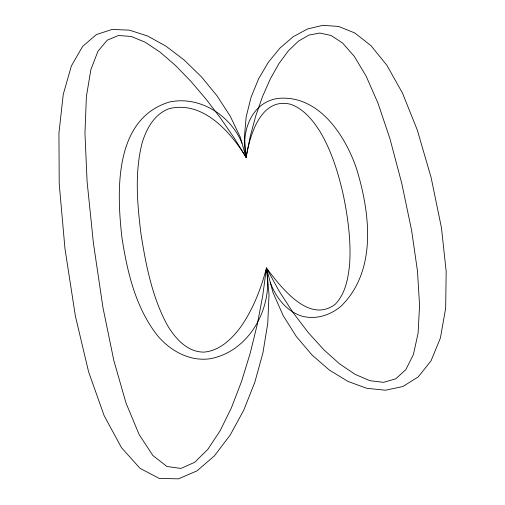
<?xml version="1.0" encoding="UTF-8"?>
<svg xmlns="http://www.w3.org/2000/svg" width="505" height="505" viewBox="0 0 505 505"><rect width="100%" height="100%" fill="white"/><g stroke="black" fill="none" stroke-linecap="round" stroke-linejoin="round"><path stroke-width="0.76" d="M266.438 268.029L269.032 294.592L267.77 323.238L262.935 352.85L254.829 382.234L243.782 410.098L230.173 435.102L214.417 455.838L196.988 470.887L178.404 478.847L159.22 478.393L140.043 468.337L121.478 447.67L104.137 415.647L88.596 371.825L75.39 316.098L64.975 248.712L59.211 183.732L58.946 133.055L63.251 94.397L71.356 65.997L82.593 46.447L96.379 34.58L112.154 29.429L129.375 30.142L147.492 35.956L165.937 46.132L184.104 59.962L201.337 76.735L216.935 95.685L230.141 116.017L240.153 136.88L246.124 157.358L244.382 137.158L246.175 116.914L251.048 97.276L258.579 78.856L268.363 62.241L280.022 48.013L293.19 36.726L307.558 28.974L322.796 25.332L338.628 26.437L354.769 32.964L370.967 45.665L386.963 65.397L402.504 93.154L417.319 130.101L431.144 177.646L441.471 227.862L446.18 271.463L445.662 308.195L440.417 337.965L431.049 360.81L418.247 376.907L402.756 386.571L385.347 390.207L366.8 388.301L347.894 381.395L329.386 370.077L311.983 354.946L296.372 336.601L283.185 315.631L273.022 292.597L266.438 268.029L262.758 295.545L257.304 324.305L250.183 353.311L241.523 381.483L231.46 407.687L220.161 430.721L207.826 449.349L194.665 462.327L180.929 468.419L166.896 466.487L152.87 455.491L139.146 434.571L126.042 403.104L113.871 360.709L102.913 307.33L93.419 243.189L87.087 181.459L84.954 133.282L86.387 96.569L90.868 69.665L97.957 51.232L107.268 40.16L118.467 35.508L131.212 36.442L145.181 42.218L160.035 52.103L175.424 65.41L190.978 81.431L206.28 99.434L220.9 118.643L234.352 138.244L246.124 157.358C249.779 135.315 260.87 96.745 290.798 104.32C303.682 108.973 312.639 120.07 319.835 131.224C331.476 150.743 338.249 172.659 343.248 194.709C347.983 217.718 351.215 241.251 349.586 264.784C348.084 278.703 345.395 293.657 335.352 304.155C308.852 324.557 280.546 286.499 266.438 268.029C260.946 288.999 252.98 309.54 240.449 327.36C231.479 339.24 219.542 350.842 203.938 352.118C187.128 352.155 175.134 338.274 167.218 324.961C152.087 296.877 145.926 265.163 140.996 233.96C137.265 204.02 134.57 173.146 141.956 143.534C146.166 129.103 154.208 114.111 169.125 108.657C202.802 100.381 230.4 131.666 246.124 157.358L250.291 136.186L255.82 115.733L262.543 96.499L270.301 78.969L278.943 63.605L288.33 50.872L298.348 41.214L308.877 35.104L319.823 33.027L331.097 35.489L342.617 43.064L354.314 56.383L366.131 76.154L378.005 103.216L389.898 138.553L401.759 183.347L411.594 230.305L417.471 271.034L419.56 305.336L418.102 333.148L413.399 354.529L405.818 369.66L395.756 378.807L383.655 382.342L369.957 380.701L355.122 374.363L339.6 363.871L323.844 349.763L308.258 332.587L293.253 312.885L279.196 291.202L266.438 268.029C273.71 306.346 250.215 351.291 210.143 358.746C189.627 361.7 170.172 350.773 157.32 335.396C135.536 307.431 127.273 271.999 121.939 237.653C116.693 191.565 113.77 119.054 169.263 102.073C199.513 95.426 230.671 115.279 241.996 143.212M270.434 282.92C275.964 297.521 286.367 311.175 301.744 316.067C315.669 319.987 330.497 315.246 341.235 305.992C377.355 270.402 370.039 212.611 356.498 168.588C345.066 135.132 318.781 94.801 278.425 98.374C250.688 101.947 240.538 133.206 246.124 157.358"/></g></svg>
